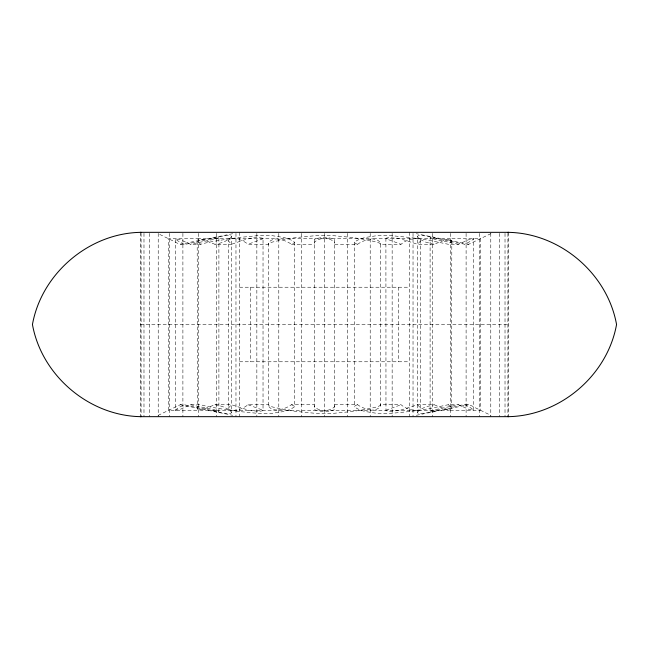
<?xml version="1.0" encoding="UTF-8"?>
<svg xmlns="http://www.w3.org/2000/svg" width="649" height="649" viewBox="0 0 649 649"><rect width="100%" height="100%" fill="white"/><g stroke="black" fill="none" stroke-linecap="round" stroke-linejoin="round"><path stroke-width="0.49" stroke-dasharray="3.25 2.43" d="M228.416 240.893L229.243 239.181C235.741 237.615 242.945 240.041 247.983 244.275L268.435 244.275L270.041 242.904L272.434 242.061L279.979 240.365A96.425 18.018 -3.5 0 1 296.682 237.502L314.968 235.725A52.674 10.327 -0.7 0 1 324.5 235.433A52.674 10.327 0.7 0 1 334.032 235.725L352.31 237.502A96.425 18.018 3.5 0 1 369.021 240.365L373.329 241.274A16.979 3.018 4.9 0 1 380.363 243.756L380.565 244.275L401.017 244.275C406.055 240.041 413.259 237.615 419.757 239.181L420.584 240.893L420.584 408.107L419.757 409.819C413.259 411.385 406.055 408.959 401.017 404.725L380.565 404.725L380.363 405.244A16.979 3.018 -4.9 0 1 373.329 407.726L369.021 408.635A96.425 18.018 -3.5 0 1 352.318 411.498L334.032 413.275A52.674 10.327 -0.7 0 1 324.5 413.567A52.674 10.327 0.7 0 1 314.968 413.275L296.69 411.498A96.425 18.018 3.5 0 1 279.979 408.635L272.434 406.939L270.041 406.096L268.435 404.725L247.983 404.725C242.945 408.959 235.741 411.385 229.243 409.819L228.416 408.107L228.416 240.893L231.433 244.275C241.363 241.112 252.339 235.863 263.032 238.297L263.032 410.703L258.935 411.393L248.762 410.257L231.433 404.725L214.916 404.725L205.06 408.578L197.75 410.241L168.513 410.282L168.513 238.718L197.75 238.759L205.06 240.422L214.916 244.275L231.433 244.275M385.904 238.743L386.731 237.94L390.065 237.607L400.238 238.743L417.567 244.275L434.084 244.275L443.94 240.422L451.25 238.759L480.487 238.718L480.487 410.282L451.25 410.241L443.94 408.578L434.084 404.725L417.567 404.725L400.238 410.257L390.065 411.393L385.968 410.703L385.904 238.743L401.017 244.275M268.329 405.406L268.329 243.594C270.211 238.629 276.953 238.751 281.366 238.718L367.634 238.718C372.047 238.751 378.789 238.629 380.671 243.594L380.671 405.406C378.789 410.371 372.047 410.249 367.634 410.282L281.366 410.282C276.953 410.249 270.211 410.371 268.329 405.406L268.435 404.725M380.565 244.275L380.671 243.594M294.273 242.061L294.273 406.939L291.709 408.635A96.425 18.018 3.5 0 1 283.832 411.498L272.531 413.275A52.674 8.737 6.1 0 1 265.319 413.567A52.674 7.975 7.3 0 1 257.109 413.275L238.832 411.498A96.425 11.138 9.2 0 1 219.67 408.635L214.292 407.726A16.979 1.606 10 0 1 202.504 405.244L200.711 404.725L190.465 404.725L180.844 409.097L175.271 410.241L175.271 238.759L180.844 239.903L190.465 244.275L200.711 244.275L202.504 243.756A16.979 1.606 -10 0 1 214.292 241.274L219.67 240.365A96.425 11.138 -9.2 0 1 238.832 237.502L257.109 235.725A52.674 7.975 -7.3 0 1 265.319 235.433A52.674 8.737 -6.1 0 1 272.531 235.725L283.832 237.502A96.425 18.018 -3.5 0 1 291.709 240.365L294.273 242.061L294.135 242.904L291.425 244.275C285.674 240.089 278.259 238.548 271.225 238.718L198.992 238.759L197.539 239.335L197.182 240.422L197.539 409.665L201.433 410.282L271.225 410.282C278.259 410.452 285.674 408.911 291.425 404.725L314.27 404.725M213.87 237.469L224.992 235.725A52.674 2.572 -11 0 1 228.748 235.433A52.674 3.813 -10.6 0 1 230.882 235.725L231.417 236.471L231.417 412.529L230.882 413.275A52.674 3.813 10.6 0 1 228.748 413.567A52.674 2.572 11 0 1 224.992 413.275L213.87 411.531M435.13 411.531L424.008 413.275A52.674 2.572 -11 0 1 420.252 413.567A52.674 3.813 -10.6 0 1 418.118 413.275L417.583 412.529L417.583 236.471L418.118 235.725A52.674 3.813 10.6 0 1 420.252 235.433A52.674 2.572 11 0 1 424.008 235.725L435.13 237.469M314.27 243.343L314.619 242.061C319.535 237.258 329.465 237.258 334.381 242.061L334.73 243.343M334.73 405.657L334.381 406.939C329.465 411.742 319.535 411.742 314.619 406.939L314.27 405.657M231.417 236.471L230.906 237.469A96.425 11.138 -9.2 0 1 226.915 240.365L225.219 241.233A16.979 2.288 -8.3 0 1 217.496 243.756L214.916 244.275M417.583 412.529L418.118 411.498A96.425 11.138 -9.2 0 1 422.085 408.635L425.476 406.939L434.084 404.725M334.73 244.275L357.575 244.275C363.326 240.089 370.741 238.548 377.775 238.718L450.008 238.759L451.461 239.335L451.818 240.422L451.461 409.665L447.567 410.282L377.775 410.282C370.741 410.452 363.326 408.911 357.575 404.725L334.73 404.725M175.271 410.241L177.883 408.107L184.146 404.725L210.811 410.257L218.9 411.296L218.9 237.704L205.53 239.781C195.511 240.252 184.259 248.259 174.816 241.801L158.064 233.608M357.575 244.275L356.106 243.756A16.979 3.277 2.2 0 1 355.701 241.274L357.291 240.365A96.425 18.018 3.5 0 1 365.168 237.502L376.469 235.725A52.674 8.737 6.1 0 1 383.681 235.433A52.674 7.975 7.3 0 1 391.891 235.725L410.168 237.502A96.425 11.138 9.2 0 1 429.33 240.365L448.289 244.275L458.535 244.275L468.156 239.903L473.729 238.759L471.117 240.893L464.854 244.275L438.189 238.743L430.1 237.704L430.1 411.296L443.47 409.219C453.489 408.748 464.741 400.741 474.184 407.199L490.936 415.392M197.182 408.578L197.929 407.093L200.711 404.725M451.818 240.422L451.071 241.907L448.289 244.275M228.416 408.107L231.433 404.725M420.584 240.893L417.567 244.275M218.9 237.704L214.259 239.246L190.465 244.275M430.1 411.296L434.741 409.754L458.535 404.725L468.156 409.097L473.729 410.241L473.729 238.759M263.096 238.743L247.983 244.275M385.904 410.257L401.017 404.725M490.936 233.608L468.732 244.275L464.854 244.275M158.064 415.392L180.268 404.725L184.146 404.725M357.575 404.725L356.106 405.244A16.979 3.277 -2.2 0 0 355.701 407.726L357.291 408.635A96.425 18.018 -3.5 0 0 365.168 411.498L376.469 413.275A52.674 8.737 -6.1 0 0 383.681 413.567A52.674 7.975 -7.3 0 0 391.891 413.275L410.168 411.498A96.425 11.138 -9.2 0 0 429.33 408.635L448.289 404.725L458.535 404.725M232.667 233.697L180.268 244.275M416.334 415.303L453.992 407.726A16.979 0.422 -11.2 0 1 466.031 405.244L468.732 404.725M291.425 244.275L314.27 244.275M239.473 287.223L409.527 287.223M140.371 324.5L508.629 324.5M239.473 361.777L409.527 361.777M468.732 244.275L466.031 243.756A16.979 0.422 11.2 0 1 453.992 241.274L416.334 233.697M180.268 404.725L232.667 415.303M434.084 244.275L425.476 242.061L422.085 240.365A96.425 11.138 9.2 0 1 418.118 237.502L417.583 236.471M214.916 404.725L217.496 405.244A16.979 2.288 8.3 0 1 225.187 407.726L226.915 408.635A96.425 11.138 9.2 0 1 230.882 411.498L231.417 412.529M458.535 244.275L434.741 239.246L430.1 237.704M190.465 404.725L214.259 409.754L218.9 411.296M247.983 404.725L263.096 410.257M291.425 404.725L294.135 406.096L294.273 406.939M184.146 244.275L177.883 240.893L175.271 238.759M464.854 404.725L471.117 408.107L473.729 410.241M448.289 404.725L451.071 407.093L451.818 408.578M200.711 244.275L197.929 241.907L197.182 240.422M417.567 404.725L420.584 408.107M380.565 404.725L380.671 405.406M268.329 243.594L268.435 244.275M508.629 232.334L508.629 416.666M507.907 233.348L507.907 416.666M505.019 233.348L505.019 416.666M499.276 233.348L499.276 416.666M490.782 233.348L490.782 416.666M479.668 233.348L479.668 416.666M466.104 233.348L466.104 416.666M450.301 233.348L450.301 416.666M432.518 233.348L432.518 416.666M413.032 233.348L413.032 416.666M409.527 232.334L409.527 416.666M398.47 287.223L398.47 361.777M392.15 233.348L392.15 416.666M370.206 233.348L370.206 416.666M354.727 242.061L354.727 406.939M347.531 233.348L347.531 416.666M324.5 233.348L324.5 416.666M301.469 233.348L301.469 416.666M278.794 233.348L278.794 416.666M256.85 233.348L256.85 416.666M250.53 287.223L250.53 361.777M239.473 232.334L239.473 416.666M235.968 233.348L235.968 416.666M216.482 233.348L216.482 416.666M198.699 233.348L198.699 416.666M182.896 233.348L182.896 416.666M169.332 233.348L169.332 416.666M158.218 233.348L158.218 416.666M149.724 233.348L149.724 416.666M143.981 233.348L143.981 416.666M141.093 233.348L141.093 416.666M140.371 232.334L140.371 416.666M314.619 239.246L314.619 409.754C320.809 412.034 328.191 412.034 334.381 409.754L334.381 239.246C328.191 236.966 320.809 236.966 314.619 239.246"/><path stroke-width="0.97" d="M141.093 232.334C89.148 232.991 41.625 273.399 32.45 324.5C41.625 375.601 89.148 416.009 141.093 416.666M507.907 416.666C559.852 416.009 607.375 375.601 616.55 324.5C607.375 273.399 559.852 232.991 507.907 232.334M140.371 232.334L508.629 232.334M140.371 416.666L508.629 416.666"/></g></svg>
